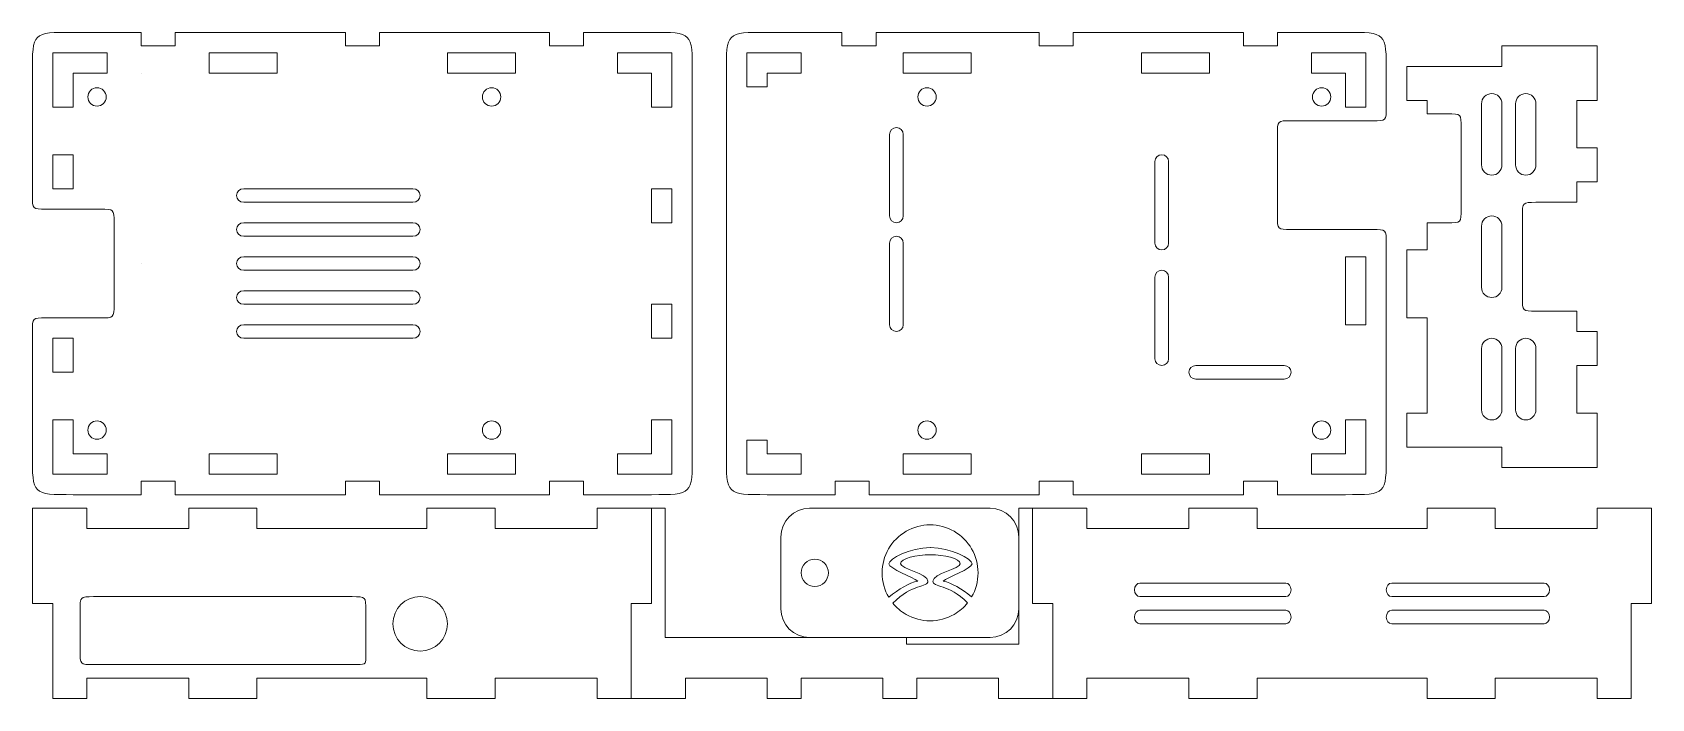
# Model space of a CAD drawing. Header units: inches. Extents: x 14 to 252, y -112 to -14.
import ezdxf

# ---------------------------------------------------------------- set-up
doc = ezdxf.new("R2010")
doc.units = ezdxf.units.IN
doc.header["$MEASUREMENT"] = 0
doc.layers.add('Layer 1', color=7, linetype='Continuous')

# ---------------------------------------------------------------- blocks, each defined once
blk = doc.blocks.new('block 5')
at = {"layer": 'Layer 1', "color": 250, "lineweight": 18, "true_color": 0x1c1c1b}
for points, knots in [([(152.05, -97.04), (150.55, -95.79), (149.15, -95), (147.86, -94.7), (148.5, -94.18), (152.11, -92.87), (152.11, -92.16), (152.11, -91.46), (148.99, -89.78), (146.01, -89.77), (146.01, -89.77), (146, -89.77), (145.99, -89.77), (145.99, -89.77), (145.98, -89.77), (145.98, -89.77), (143, -89.78), (139.88, -91.46), (139.88, -92.16), (139.88, -92.87), (143.49, -94.18), (144.13, -94.7), (142.82, -95.01), (141.4, -95.81), (139.88, -97.1), (139.24, -96.03), (138.89, -94.79), (138.89, -93.5), (138.89, -90.98), (140.23, -88.65), (142.42, -87.39), (144.6, -86.13), (147.29, -86.13), (149.47, -87.39), (151.66, -88.65), (153, -90.98), (153, -93.5), (153, -94.77), (152.66, -95.99), (152.05, -97.04)], [0, 0, 0, 0, 1, 1, 1, 2, 2, 2, 3, 3, 3, 4, 4, 4, 5, 5, 5, 6, 6, 6, 7, 7, 7, 8, 8, 8, 9, 9, 9, 10, 10, 10, 11, 11, 11, 12, 12, 12, 13, 13, 13, 13]), ([(151.46, -97.9), (150.92, -98.58), (150.25, -99.16), (149.47, -99.61), (147.29, -100.87), (144.6, -100.87), (142.42, -99.61), (141.66, -99.17), (141.01, -98.61), (140.48, -97.96), (143.3, -95.03), (145.63, -95.74), (145.63, -94.7), (145.63, -93.62), (141.6, -92.9), (141.6, -92.15), (141.6, -91.4), (143.98, -90.83), (145.99, -90.83), (148.01, -90.83), (150.39, -91.4), (150.39, -92.15), (150.39, -92.9), (146.36, -93.62), (146.36, -94.7), (146.36, -95.74), (148.66, -95.04), (151.46, -97.9)], [0, 0, 0, 0, 1, 1, 1, 2, 2, 2, 3, 3, 3, 4, 4, 4, 5, 5, 5, 6, 6, 6, 7, 7, 7, 8, 8, 8, 9, 9, 9, 9])]:
    blk.add_open_spline(points, degree=3, knots=knots, dxfattribs=at)
blk = doc.blocks.new('block 2')
at = {"layer": 'Layer 1'}
blk.add_blockref('block 5', (0, 0), dxfattribs=at)

msp = doc.modelspace()

# ---------------------------------------------------------------- linework, layer by layer
at = {"layer": 'Layer 1', "color": 250, "lineweight": 18, "true_color": 0x1c1c1b}
for points in [[(20, -25), (17, -25), (17, -17), (25, -17), (25, -20), (20, -20), (20, -25)], [(40, -17), (50, -17), (50, -20), (40, -20), (40, -17)], [(85, -17), (85, -20), (75, -20), (75, -17), (85, -17)], [(100, -17), (108, -17), (108, -25), (105, -25), (105, -20), (100, -20), (100, -17)], [(122, -22), (119, -22), (119, -17), (127, -17), (127, -20), (122, -20), (122, -22)], [(142, -20), (142, -17), (152, -17), (152, -20), (142, -20)], [(177, -20), (177, -17), (187, -17), (187, -20), (177, -20)], [(210, -25), (207, -25), (207, -20), (202, -20), (202, -17), (210, -17), (210, -25)], [(30, -20), (30, -20)], [(17, -32), (20, -32), (20, -37), (17, -37), (17, -32)], [(105, -37), (108, -37), (108, -42), (105, -42), (105, -37)], [(207, -47), (210, -47), (210, -57), (207, -57), (207, -47)], [(30, -48), (30, -48)], [(105, -54), (108, -54), (108, -59), (105, -59), (105, -54)], [(20, -64), (17, -64), (17, -59), (20, -59), (20, -64)], [(17, -71), (20, -71), (20, -76), (25, -76), (25, -79), (17, -79), (17, -71)], [(105, -71), (108, -71), (108, -79), (100, -79), (100, -76), (105, -76), (105, -71)], [(207, -71), (210, -71), (210, -79), (202, -79), (202, -76), (207, -76), (207, -71)], [(50, -76), (50, -79), (40, -79), (40, -76), (50, -76)], [(85, -76), (85, -79), (75, -79), (75, -76), (85, -76)], [(127, -79), (119, -79), (119, -74), (122, -74), (122, -76), (127, -76), (127, -79)], [(142, -79), (142, -76), (152, -76), (152, -79), (142, -79)], [(187, -79), (177, -79), (177, -76), (187, -76), (187, -79)], [(37, -112), (37, -109), (22, -109), (22, -112), (17, -112), (17, -98), (14, -98), (14, -84), (22, -84), (22, -87), (37, -87), (37, -84), (47, -84), (47, -87), (72, -87), (72, -84), (82, -84), (82, -87), (97, -87), (97, -84), (105, -84), (105, -98), (102, -98), (102, -112), (97, -112), (97, -109), (82, -109), (82, -112), (72, -112), (72, -109), (47, -109), (47, -112), (37, -112)], [(161, -84), (159, -84), (159, -104), (142.5, -104), (142.5, -103), (107, -103), (107, -84), (105, -84)], [(184, -112), (184, -109), (169, -109), (169, -112), (164, -112), (164, -98), (161, -98), (161, -84), (169, -84), (169, -87), (184, -87), (184, -84), (194, -84), (194, -87), (219, -87), (219, -84), (229, -84), (229, -87), (244, -87), (244, -84), (252, -84), (252, -98), (249, -98), (249, -112), (244, -112), (244, -109), (229, -109), (229, -112), (219, -112), (219, -109), (194, -109), (194, -112), (184, -112)], [(102, -112), (110, -112), (110, -109), (122, -109), (122, -112), (127, -112), (127, -109), (139, -109), (139, -112), (144, -112), (144, -109), (156, -109), (156, -112), (164, -112)]]:
    msp.add_lwpolyline(points, dxfattribs=at)
for points, knots in [([(14, -20), (14, -14), (14, -14), (20, -14), (21.13, -14), (30, -14), (30, -14), (30, -14), (30, -16), (30, -16), (30, -16), (35, -16), (35, -16), (35, -16), (35, -14), (35, -14), (35, -14), (60, -14), (60, -14), (60, -14), (60, -16), (60, -16), (60, -16), (65, -16), (65, -16), (65, -16), (65, -14), (65, -14), (65, -14), (90, -14), (90, -14), (90, -14), (90, -16), (90, -16), (90, -16), (95, -16), (95, -16), (95, -16), (95, -14), (95, -14), (95, -14), (104.65, -14), (105, -14), (111, -14), (111, -14), (111, -20), (111, -22), (111, -73), (111, -76), (111, -82), (111, -82), (105, -82), (104.72, -82), (95, -82), (95, -82), (95, -82), (95, -80), (95, -80), (95, -80), (90, -80), (90, -80), (90, -80), (90, -82), (90, -82), (90, -82), (65, -82), (65, -82), (65, -82), (65, -80), (65, -80), (65, -80), (60, -80), (60, -80), (60, -80), (60, -82), (60, -82), (60, -82), (35, -82), (35, -82), (35, -82), (35, -80), (35, -80), (35, -80), (30, -80), (30, -80), (30, -80), (30, -82), (30, -82), (30, -82), (20.31, -82), (20, -82), (14, -82), (14, -82), (14, -76), (14, -72.84), (14, -60.24), (14, -58), (14, -56), (14, -56), (16, -56), (18, -56), (21.76, -56), (24, -56), (26, -56), (26, -56), (26, -54), (26, -52.59), (26, -43.41), (26, -42), (26, -40), (26, -40), (24, -40), (21.76, -40), (17, -40), (16, -40), (14, -40), (14, -40), (14, -38), (14, -35.76), (14, -20), (14, -20)], [0, 0, 0, 0, 1, 1, 1, 2, 2, 2, 3, 3, 3, 4, 4, 4, 5, 5, 5, 6, 6, 6, 7, 7, 7, 8, 8, 8, 9, 9, 9, 10, 10, 10, 11, 11, 11, 12, 12, 12, 13, 13, 13, 14, 14, 14, 15, 15, 15, 16, 16, 16, 17, 17, 17, 18, 18, 18, 19, 19, 19, 20, 20, 20, 21, 21, 21, 22, 22, 22, 23, 23, 23, 24, 24, 24, 25, 25, 25, 26, 26, 26, 27, 27, 27, 28, 28, 28, 29, 29, 29, 30, 30, 30, 31, 31, 31, 32, 32, 32, 33, 33, 33, 34, 34, 34, 35, 35, 35, 36, 36, 36, 37, 37, 37, 38, 38, 38, 39, 39, 39, 40, 40, 40, 40]), ([(213, -76), (213, -82), (213, -82), (207, -82), (206.15, -82), (197, -82), (197, -82), (197, -82), (197, -80), (197, -80), (197, -80), (192, -80), (192, -80), (192, -80), (192, -82), (192, -82), (192, -82), (167, -82), (167, -82), (167, -82), (167, -80), (167, -80), (167, -80), (162, -80), (162, -80), (162, -80), (162, -82), (162, -82), (162, -82), (137, -82), (137, -82), (137, -82), (137, -80), (137, -80), (137, -80), (132, -80), (132, -80), (132, -80), (132, -82), (132, -82), (132, -82), (122.16, -82), (122, -82), (116, -82), (116, -82), (116, -76), (116, -74), (116, -23), (116, -20), (116, -14), (116, -14), (122, -14), (122.17, -14), (133, -14), (133, -14), (133, -14), (133, -16), (133, -16), (133, -16), (138, -16), (138, -16), (138, -16), (138, -14), (138, -14), (138, -14), (162, -14), (162, -14), (162, -14), (162, -16), (162, -16), (162, -16), (167, -16), (167, -16), (167, -16), (167, -14), (167, -14), (167, -14), (192, -14), (192, -14), (192, -14), (192, -16), (192, -16), (192, -16), (197, -16), (197, -16), (197, -16), (197, -14), (197, -14), (197, -14), (206.58, -14), (207, -14), (213, -14), (213, -14), (213, -20), (213, -23.16), (213, -22.76), (213, -25), (213, -27), (213, -27), (211, -27), (209, -27), (201.24, -27), (199, -27), (197, -27), (197, -27), (197, -29), (197, -30.41), (197, -39.59), (197, -41), (197, -43), (197, -43), (199, -43), (201.24, -43), (210, -43), (211, -43), (213, -43), (213, -43), (213, -45), (213, -47.24), (213, -76), (213, -76)], [0, 0, 0, 0, 1, 1, 1, 2, 2, 2, 3, 3, 3, 4, 4, 4, 5, 5, 5, 6, 6, 6, 7, 7, 7, 8, 8, 8, 9, 9, 9, 10, 10, 10, 11, 11, 11, 12, 12, 12, 13, 13, 13, 14, 14, 14, 15, 15, 15, 16, 16, 16, 17, 17, 17, 18, 18, 18, 19, 19, 19, 20, 20, 20, 21, 21, 21, 22, 22, 22, 23, 23, 23, 24, 24, 24, 25, 25, 25, 26, 26, 26, 27, 27, 27, 28, 28, 28, 29, 29, 29, 30, 30, 30, 31, 31, 31, 32, 32, 32, 33, 33, 33, 34, 34, 34, 35, 35, 35, 36, 36, 36, 37, 37, 37, 38, 38, 38, 39, 39, 39, 40, 40, 40, 40]), ([(216, -19), (216, -19), (230, -19), (230, -19), (230, -19), (230, -16), (230, -16), (230, -16), (244, -16), (244, -16), (244, -16), (244, -24), (244, -24), (244, -24), (241, -24), (241, -24), (241, -24), (241, -31), (241, -31), (241, -31), (244, -31), (244, -31), (244, -31), (244, -36), (244, -36), (244, -36), (241, -36), (241, -36), (241, -36), (241, -39), (241, -39), (241, -39), (237.24, -39), (235, -39), (233, -39), (233, -39), (233, -41), (233, -43), (233, -50.76), (233, -53), (233, -55), (233, -55), (235, -55), (236.42, -55), (241, -55), (241, -55), (241, -55), (241, -58), (241, -58), (241, -58), (244, -58), (244, -58), (244, -58), (244, -63), (244, -63), (244, -63), (241, -63), (241, -63), (241, -63), (241, -70), (241, -70), (241, -70), (244, -70), (244, -70), (244, -70), (244, -78), (244, -78), (244, -78), (230, -78), (230, -78), (230, -78), (230, -75), (230, -75), (230, -75), (216, -75), (216, -75), (216, -75), (216, -70), (216, -70), (216, -70), (219, -70), (219, -70), (219, -70), (219, -56), (219, -56), (219, -56), (216, -56), (216, -56), (216, -56), (216, -46), (216, -46), (216, -46), (219, -46), (219, -46), (219, -46), (219, -42), (219, -42), (219, -42), (221.25, -42), (222, -42), (224, -42), (224, -42), (224, -40), (224, -39), (224, -29), (224, -28), (224, -26), (224, -26), (222, -26), (221.25, -26), (219, -26), (219, -26), (219, -26), (219, -24), (219, -24), (219, -24), (216, -24), (216, -24), (216, -24), (216, -19), (216, -19)], [0, 0, 0, 0, 1, 1, 1, 2, 2, 2, 3, 3, 3, 4, 4, 4, 5, 5, 5, 6, 6, 6, 7, 7, 7, 8, 8, 8, 9, 9, 9, 10, 10, 10, 11, 11, 11, 12, 12, 12, 13, 13, 13, 14, 14, 14, 15, 15, 15, 16, 16, 16, 17, 17, 17, 18, 18, 18, 19, 19, 19, 20, 20, 20, 21, 21, 21, 22, 22, 22, 23, 23, 23, 24, 24, 24, 25, 25, 25, 26, 26, 26, 27, 27, 27, 28, 28, 28, 29, 29, 29, 30, 30, 30, 31, 31, 31, 32, 32, 32, 33, 33, 33, 34, 34, 34, 35, 35, 35, 36, 36, 36, 37, 37, 37, 38, 38, 38, 39, 39, 39, 40, 40, 40, 40]), ([(24.85, -23.5), (24.85, -22.75), (24.25, -22.15), (23.5, -22.15), (22.75, -22.15), (22.15, -22.75), (22.15, -23.5), (22.15, -24.25), (22.75, -24.85), (23.5, -24.85), (24.25, -24.85), (24.85, -24.25), (24.85, -23.5)], [0, 0, 0, 0, 1, 1, 1, 2, 2, 2, 3, 3, 3, 4, 4, 4, 4]), ([(82.85, -23.5), (82.85, -22.75), (82.25, -22.15), (81.5, -22.15), (80.75, -22.15), (80.15, -22.75), (80.15, -23.5), (80.15, -24.25), (80.75, -24.85), (81.5, -24.85), (82.25, -24.85), (82.85, -24.25), (82.85, -23.5)], [0, 0, 0, 0, 1, 1, 1, 2, 2, 2, 3, 3, 3, 4, 4, 4, 4]), ([(144.15, -23.5), (144.15, -24.25), (144.75, -24.85), (145.5, -24.85), (146.25, -24.85), (146.85, -24.25), (146.85, -23.5), (146.85, -22.75), (146.25, -22.15), (145.5, -22.15), (144.75, -22.15), (144.15, -22.75), (144.15, -23.5)], [0, 0, 0, 0, 1, 1, 1, 2, 2, 2, 3, 3, 3, 4, 4, 4, 4]), ([(202.15, -23.5), (202.15, -24.25), (202.75, -24.85), (203.5, -24.85), (204.25, -24.85), (204.85, -24.25), (204.85, -23.5), (204.85, -22.75), (204.25, -22.15), (203.5, -22.15), (202.75, -22.15), (202.15, -22.75), (202.15, -23.5)], [0, 0, 0, 0, 1, 1, 1, 2, 2, 2, 3, 3, 3, 4, 4, 4, 4]), ([(228.5, -23), (227.67, -23), (227, -23.67), (227, -24.5), (227, -24.5), (227, -33.5), (227, -33.5), (227, -34.33), (227.67, -35), (228.5, -35), (228.5, -35), (228.5, -35), (228.5, -35), (229.33, -35), (230, -34.33), (230, -33.5), (230, -33.5), (230, -24.5), (230, -24.5), (230, -23.67), (229.33, -23), (228.5, -23), (228.5, -23), (228.5, -23), (228.5, -23)], [0, 0, 0, 0, 1, 1, 1, 2, 2, 2, 3, 3, 3, 4, 4, 4, 5, 5, 5, 6, 6, 6, 7, 7, 7, 8, 8, 8, 8]), ([(233.5, -23), (232.67, -23), (232, -23.67), (232, -24.5), (232, -24.5), (232, -33.5), (232, -33.5), (232, -34.33), (232.67, -35), (233.5, -35), (233.5, -35), (233.5, -35), (233.5, -35), (234.33, -35), (235, -34.33), (235, -33.5), (235, -33.5), (235, -24.5), (235, -24.5), (235, -23.67), (234.33, -23), (233.5, -23), (233.5, -23), (233.5, -23), (233.5, -23)], [0, 0, 0, 0, 1, 1, 1, 2, 2, 2, 3, 3, 3, 4, 4, 4, 5, 5, 5, 6, 6, 6, 7, 7, 7, 8, 8, 8, 8]), ([(140, -29), (140, -28.45), (140.45, -28), (141, -28), (141, -28), (141, -28), (141, -28), (141.55, -28), (142, -28.45), (142, -29), (142, -29), (142, -41), (142, -41), (142, -41.55), (141.55, -42), (141, -42), (141, -42), (141, -42), (141, -42), (140.45, -42), (140, -41.55), (140, -41), (140, -41), (140, -29), (140, -29)], [0, 0, 0, 0, 1, 1, 1, 2, 2, 2, 3, 3, 3, 4, 4, 4, 5, 5, 5, 6, 6, 6, 7, 7, 7, 8, 8, 8, 8]), ([(179, -33), (179, -32.45), (179.45, -32), (180, -32), (180, -32), (180, -32), (180, -32), (180.55, -32), (181, -32.45), (181, -33), (181, -33), (181, -45), (181, -45), (181, -45.55), (180.55, -46), (180, -46), (180, -46), (180, -46), (180, -46), (179.45, -46), (179, -45.55), (179, -45), (179, -45), (179, -33), (179, -33)], [0, 0, 0, 0, 1, 1, 1, 2, 2, 2, 3, 3, 3, 4, 4, 4, 5, 5, 5, 6, 6, 6, 7, 7, 7, 8, 8, 8, 8]), ([(71, -38), (71, -37.45), (70.52, -37), (69.92, -37), (69.92, -37), (45.08, -37), (45.08, -37), (44.48, -37), (44, -37.45), (44, -38), (44, -38), (44, -38), (44, -38), (44, -38.55), (44.48, -39), (45.08, -39), (45.08, -39), (69.92, -39), (69.92, -39), (70.52, -39), (71, -38.55), (71, -38), (71, -38), (71, -38), (71, -38)], [0, 0, 0, 0, 1, 1, 1, 2, 2, 2, 3, 3, 3, 4, 4, 4, 5, 5, 5, 6, 6, 6, 7, 7, 7, 8, 8, 8, 8]), ([(71, -43), (71, -42.45), (70.52, -42), (69.92, -42), (69.92, -42), (45.08, -42), (45.08, -42), (44.48, -42), (44, -42.45), (44, -43), (44, -43), (44, -43), (44, -43), (44, -43.55), (44.48, -44), (45.08, -44), (45.08, -44), (69.92, -44), (69.92, -44), (70.52, -44), (71, -43.55), (71, -43), (71, -43), (71, -43), (71, -43)], [0, 0, 0, 0, 1, 1, 1, 2, 2, 2, 3, 3, 3, 4, 4, 4, 5, 5, 5, 6, 6, 6, 7, 7, 7, 8, 8, 8, 8]), ([(228.5, -41), (227.67, -41), (227, -41.67), (227, -42.5), (227, -42.5), (227, -51.5), (227, -51.5), (227, -52.33), (227.67, -53), (228.5, -53), (228.5, -53), (228.5, -53), (228.5, -53), (229.33, -53), (230, -52.33), (230, -51.5), (230, -51.5), (230, -42.5), (230, -42.5), (230, -41.67), (229.33, -41), (228.5, -41), (228.5, -41), (228.5, -41), (228.5, -41)], [0, 0, 0, 0, 1, 1, 1, 2, 2, 2, 3, 3, 3, 4, 4, 4, 5, 5, 5, 6, 6, 6, 7, 7, 7, 8, 8, 8, 8]), ([(140, -45), (140, -44.45), (140.45, -44), (141, -44), (141, -44), (141, -44), (141, -44), (141.55, -44), (142, -44.45), (142, -45), (142, -45), (142, -57), (142, -57), (142, -57.55), (141.55, -58), (141, -58), (141, -58), (141, -58), (141, -58), (140.45, -58), (140, -57.55), (140, -57), (140, -57), (140, -45), (140, -45)], [0, 0, 0, 0, 1, 1, 1, 2, 2, 2, 3, 3, 3, 4, 4, 4, 5, 5, 5, 6, 6, 6, 7, 7, 7, 8, 8, 8, 8]), ([(71, -48), (71, -47.45), (70.52, -47), (69.92, -47), (69.92, -47), (45.08, -47), (45.08, -47), (44.48, -47), (44, -47.45), (44, -48), (44, -48), (44, -48), (44, -48), (44, -48.55), (44.48, -49), (45.08, -49), (45.08, -49), (69.92, -49), (69.92, -49), (70.52, -49), (71, -48.55), (71, -48), (71, -48), (71, -48), (71, -48)], [0, 0, 0, 0, 1, 1, 1, 2, 2, 2, 3, 3, 3, 4, 4, 4, 5, 5, 5, 6, 6, 6, 7, 7, 7, 8, 8, 8, 8]), ([(179, -62), (179, -62.55), (179.45, -63), (180, -63), (180, -63), (180, -63), (180, -63), (180.55, -63), (181, -62.55), (181, -62), (181, -62), (181, -50), (181, -50), (181, -49.45), (180.55, -49), (180, -49), (180, -49), (180, -49), (180, -49), (179.45, -49), (179, -49.45), (179, -50), (179, -50), (179, -62), (179, -62)], [0, 0, 0, 0, 1, 1, 1, 2, 2, 2, 3, 3, 3, 4, 4, 4, 5, 5, 5, 6, 6, 6, 7, 7, 7, 8, 8, 8, 8]), ([(71, -53), (71, -52.45), (70.52, -52), (69.92, -52), (69.92, -52), (45.08, -52), (45.08, -52), (44.48, -52), (44, -52.45), (44, -53), (44, -53), (44, -53), (44, -53), (44, -53.55), (44.48, -54), (45.08, -54), (45.08, -54), (69.92, -54), (69.92, -54), (70.52, -54), (71, -53.55), (71, -53), (71, -53), (71, -53), (71, -53)], [0, 0, 0, 0, 1, 1, 1, 2, 2, 2, 3, 3, 3, 4, 4, 4, 5, 5, 5, 6, 6, 6, 7, 7, 7, 8, 8, 8, 8]), ([(71, -58), (71, -57.45), (70.52, -57), (69.92, -57), (69.92, -57), (45.08, -57), (45.08, -57), (44.48, -57), (44, -57.45), (44, -58), (44, -58), (44, -58), (44, -58), (44, -58.55), (44.48, -59), (45.08, -59), (45.08, -59), (69.92, -59), (69.92, -59), (70.52, -59), (71, -58.55), (71, -58), (71, -58), (71, -58), (71, -58)], [0, 0, 0, 0, 1, 1, 1, 2, 2, 2, 3, 3, 3, 4, 4, 4, 5, 5, 5, 6, 6, 6, 7, 7, 7, 8, 8, 8, 8]), ([(228.5, -59), (227.67, -59), (227, -59.67), (227, -60.5), (227, -60.5), (227, -69.5), (227, -69.5), (227, -70.33), (227.67, -71), (228.5, -71), (228.5, -71), (228.5, -71), (228.5, -71), (229.33, -71), (230, -70.33), (230, -69.5), (230, -69.5), (230, -60.5), (230, -60.5), (230, -59.67), (229.33, -59), (228.5, -59), (228.5, -59), (228.5, -59), (228.5, -59)], [0, 0, 0, 0, 1, 1, 1, 2, 2, 2, 3, 3, 3, 4, 4, 4, 5, 5, 5, 6, 6, 6, 7, 7, 7, 8, 8, 8, 8]), ([(233.5, -59), (232.67, -59), (232, -59.67), (232, -60.5), (232, -60.5), (232, -69.5), (232, -69.5), (232, -70.33), (232.67, -71), (233.5, -71), (233.5, -71), (233.5, -71), (233.5, -71), (234.33, -71), (235, -70.33), (235, -69.5), (235, -69.5), (235, -60.5), (235, -60.5), (235, -59.67), (234.33, -59), (233.5, -59), (233.5, -59), (233.5, -59), (233.5, -59)], [0, 0, 0, 0, 1, 1, 1, 2, 2, 2, 3, 3, 3, 4, 4, 4, 5, 5, 5, 6, 6, 6, 7, 7, 7, 8, 8, 8, 8]), ([(184, -64), (184, -64.55), (184.45, -65), (185, -65), (185, -65), (198, -65), (198, -65), (198.55, -65), (199, -64.55), (199, -64), (199, -64), (199, -64), (199, -64), (199, -63.45), (198.55, -63), (198, -63), (198, -63), (185, -63), (185, -63), (184.45, -63), (184, -63.45), (184, -64), (184, -64), (184, -64), (184, -64)], [0, 0, 0, 0, 1, 1, 1, 2, 2, 2, 3, 3, 3, 4, 4, 4, 5, 5, 5, 6, 6, 6, 7, 7, 7, 8, 8, 8, 8]), ([(24.85, -72.5), (24.85, -71.75), (24.25, -71.15), (23.5, -71.15), (22.75, -71.15), (22.15, -71.75), (22.15, -72.5), (22.15, -73.25), (22.75, -73.85), (23.5, -73.85), (24.25, -73.85), (24.85, -73.25), (24.85, -72.5)], [0, 0, 0, 0, 1, 1, 1, 2, 2, 2, 3, 3, 3, 4, 4, 4, 4]), ([(82.85, -72.5), (82.85, -71.75), (82.25, -71.15), (81.5, -71.15), (80.75, -71.15), (80.15, -71.75), (80.15, -72.5), (80.15, -73.25), (80.75, -73.85), (81.5, -73.85), (82.25, -73.85), (82.85, -73.25), (82.85, -72.5)], [0, 0, 0, 0, 1, 1, 1, 2, 2, 2, 3, 3, 3, 4, 4, 4, 4]), ([(144.15, -72.5), (144.15, -73.25), (144.75, -73.85), (145.5, -73.85), (146.25, -73.85), (146.85, -73.25), (146.85, -72.5), (146.85, -71.75), (146.25, -71.15), (145.5, -71.15), (144.75, -71.15), (144.15, -71.75), (144.15, -72.5)], [0, 0, 0, 0, 1, 1, 1, 2, 2, 2, 3, 3, 3, 4, 4, 4, 4]), ([(202.15, -72.5), (202.15, -73.25), (202.75, -73.85), (203.5, -73.85), (204.25, -73.85), (204.85, -73.25), (204.85, -72.5), (204.85, -71.75), (204.25, -71.15), (203.5, -71.15), (202.75, -71.15), (202.15, -71.75), (202.15, -72.5)], [0, 0, 0, 0, 1, 1, 1, 2, 2, 2, 3, 3, 3, 4, 4, 4, 4]), ([(128.23, -103), (125.9, -103), (124, -101.1), (124, -98.77), (124, -98.77), (124, -88.23), (124, -88.23), (124, -85.9), (125.9, -84), (128.23, -84), (128.23, -84), (154.77, -84), (154.77, -84), (157.1, -84), (159, -85.9), (159, -88.23)], [0, 0, 0, 0, 1, 1, 1, 2, 2, 2, 3, 3, 3, 4, 4, 4, 5, 5, 5, 5]), ([(131, -93.5), (131, -92.4), (130.1, -91.5), (129, -91.5), (127.9, -91.5), (127, -92.4), (127, -93.5), (127, -94.6), (127.9, -95.5), (129, -95.5), (130.1, -95.5), (131, -94.6), (131, -93.5)], [0, 0, 0, 0, 1, 1, 1, 2, 2, 2, 3, 3, 3, 4, 4, 4, 4]), ([(199, -96), (199, -95.45), (198.66, -95), (198.23, -95), (198.23, -95), (176.77, -95), (176.77, -95), (176.34, -95), (176, -95.45), (176, -96), (176, -96), (176, -96), (176, -96), (176, -96.55), (176.34, -97), (176.77, -97), (176.77, -97), (198.23, -97), (198.23, -97), (198.66, -97), (199, -96.55), (199, -96), (199, -96), (199, -96), (199, -96)], [0, 0, 0, 0, 1, 1, 1, 2, 2, 2, 3, 3, 3, 4, 4, 4, 5, 5, 5, 6, 6, 6, 7, 7, 7, 8, 8, 8, 8]), ([(237, -96), (237, -95.45), (236.64, -95), (236.2, -95), (236.2, -95), (213.8, -95), (213.8, -95), (213.36, -95), (213, -95.45), (213, -96), (213, -96), (213, -96), (213, -96), (213, -96.55), (213.36, -97), (213.8, -97), (213.8, -97), (236.2, -97), (236.2, -97), (236.64, -97), (237, -96.55), (237, -96), (237, -96), (237, -96), (237, -96)], [0, 0, 0, 0, 1, 1, 1, 2, 2, 2, 3, 3, 3, 4, 4, 4, 5, 5, 5, 6, 6, 6, 7, 7, 7, 8, 8, 8, 8]), ([(21, -99), (21, -97), (21, -97), (23, -97), (25, -97), (59, -97), (61, -97), (63, -97), (63, -97), (63, -99), (63, -101), (63, -105), (63, -106), (63, -107), (63, -107), (61, -107), (59, -107), (25, -107), (23, -107), (21, -107), (21, -107), (21, -105), (21, -103), (21, -101), (21, -99)], [0, 0, 0, 0, 1, 1, 1, 2, 2, 2, 3, 3, 3, 4, 4, 4, 5, 5, 5, 6, 6, 6, 7, 7, 7, 8, 8, 8, 8]), ([(75, -101), (75, -98.79), (73.21, -97), (71, -97), (68.79, -97), (67, -98.79), (67, -101), (67, -103.21), (68.79, -105), (71, -105), (73.21, -105), (75, -103.21), (75, -101)], [0, 0, 0, 0, 1, 1, 1, 2, 2, 2, 3, 3, 3, 4, 4, 4, 4]), ([(142.5, -103), (142.5, -103), (154.77, -103), (154.77, -103), (157.1, -103), (159, -101.1), (159, -98.77)], [0, 0, 0, 0, 1, 1, 1, 2, 2, 2, 2]), ([(199, -100), (199, -99.45), (198.66, -99), (198.23, -99), (198.23, -99), (176.77, -99), (176.77, -99), (176.34, -99), (176, -99.45), (176, -100), (176, -100), (176, -100), (176, -100), (176, -100.55), (176.34, -101), (176.77, -101), (176.77, -101), (198.23, -101), (198.23, -101), (198.66, -101), (199, -100.55), (199, -100), (199, -100), (199, -100), (199, -100)], [0, 0, 0, 0, 1, 1, 1, 2, 2, 2, 3, 3, 3, 4, 4, 4, 5, 5, 5, 6, 6, 6, 7, 7, 7, 8, 8, 8, 8]), ([(237, -100), (237, -99.45), (236.64, -99), (236.2, -99), (236.2, -99), (213.8, -99), (213.8, -99), (213.36, -99), (213, -99.45), (213, -100), (213, -100), (213, -100), (213, -100), (213, -100.55), (213.36, -101), (213.8, -101), (213.8, -101), (236.2, -101), (236.2, -101), (236.64, -101), (237, -100.55), (237, -100), (237, -100), (237, -100), (237, -100)], [0, 0, 0, 0, 1, 1, 1, 2, 2, 2, 3, 3, 3, 4, 4, 4, 5, 5, 5, 6, 6, 6, 7, 7, 7, 8, 8, 8, 8])]:
    msp.add_open_spline(points, degree=3, knots=knots, dxfattribs=at)

# ---------------------------------------------------------------- block references
at = {"layer": 'Layer 1'}
msp.add_blockref('block 2', (0, 0), dxfattribs=at)

doc.saveas('drawing.dxf')
